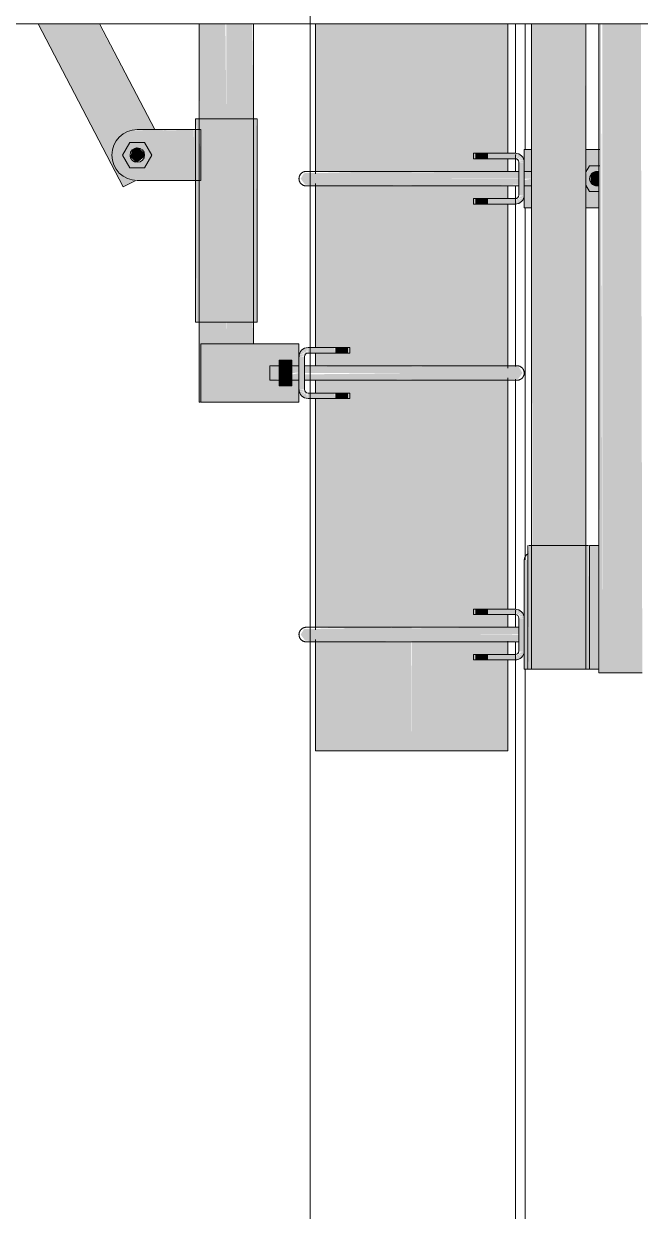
# Model space of a CAD drawing. Header units: inches. Extents: x 20426 to 81837, y -461 to 713.
# Drawn here: x 29789.45 to 29810.66, y 100.16 to 141.02 of the extents above; entities that cross this region are included whole.
import ezdxf

# ---------------------------------------------------------------- set-up
doc = ezdxf.new("R2010")
doc.units = ezdxf.units.IN
doc.header["$MEASUREMENT"] = 0
for name, color, linetype, lineweight in [('A-WALL-PATT', 111, 'Continuous', 13), ('Q-SPCQ', 91, 'Continuous', 9), ('S-BEAM', 12, 'Continuous', 9)]:
    doc.layers.add(name, color=color, linetype=linetype, lineweight=lineweight)

# ---------------------------------------------------------------- blocks, each defined once
blk = doc.blocks.new('Girt_Z - 8_D-616598-Elevation - East')
at = {"layer": 'S-BEAM'}
blk.add_line((-22335.553, 93.018), (-22110.053, 93.018), dxfattribs=at)
blk = doc.blocks.new('Basketball_Backstop-Performance_Sports_Systems-3103-Ceiling_Hung - 27_-0_ to 27_-11 7_8_-652462-Elevation - East')
at = {"layer": 'Q-SPCQ'}
h = blk.add_hatch(color=256, dxfattribs=at)
h.paths.add_polyline_path([(-22203.6, 135.402), (-22203.193, 135.635), (-22203.506, 135.723), (-22203.691, 135.849), (-22203.865, 136.051), (-22203.873, 136.062), (-22203.981, 136.427), (-22203.964, 136.698), (-22203.953, 136.744), (-22203.871, 136.94), (-22203.716, 137.133), (-22203.516, 137.273), (-22203.284, 137.353), (-22202.769, 137.375), (-22202.514, 137.375), (-22204.448, 141.018), (-22206.526, 141.018), (-22203.608, 135.416)], flags=0)
h.paths.add_polyline_path([(-22203.115, 136.25), (-22202.939, 136.323), (-22202.99, 136.346), (-22203.107, 136.256)], flags=0)
h.paths.add_polyline_path([(-22202.874, 136.565), (-22202.99, 136.717), (-22202.975, 136.666), (-22202.875, 136.566)], flags=0)
h.paths.add_polyline_path([(-22208.556, 146.982), (-22207.519, 146.982), (-22229.703, 189.5), (-22231.782, 189.5), (-22209.589, 146.982), (-22208.576, 146.982)], flags=0)
h = blk.add_hatch(color=256, dxfattribs=at)
h.paths.add_polyline_path([(-22200.958, 128), (-22200.928, 128), (-22200.928, 130), (-22200.053, 130), (-22200.06, 130.75), (-22200.99, 130.75), (-22200.973, 128)], flags=0)
h.paths.add_polyline_path([(-22200.077, 137.75), (-22200.053, 137.75), (-22200.085, 141.018), (-22200.99, 141.018), (-22200.958, 137.75), (-22200.295, 137.75)], flags=0)
h.paths.add_polyline_path([(-22200.053, 146.982), (-22200.053, 189.5), (-22200.99, 189.5), (-22200.958, 146.982), (-22200.1, 146.982)], flags=0)
h = blk.add_hatch(color=256, dxfattribs=at)
h.paths.add_polyline_path([(-22200.053, 130), (-22199.115, 130), (-22199.15, 130.75), (-22200.053, 130.75)], flags=0)
h.paths.add_polyline_path([(-22200.053, 137.75), (-22199.115, 137.75), (-22199.16, 141.018), (-22200.053, 141.018)], flags=0)
h.paths.add_polyline_path([(-22199.584, 146.982), (-22199.115, 146.982), (-22199.147, 189.5), (-22200.053, 189.5), (-22200.053, 146.982), (-22199.628, 146.982)], flags=0)
h = blk.add_hatch(color=256, dxfattribs=at)
h.paths.add_polyline_path([(-22196.877, 116), (-22193.678, 116), (-22193.697, 119.759), (-22196.99, 119.75), (-22196.99, 116)], flags=0)
h.paths.add_polyline_path([(-22195.766, 120.211), (-22194.168, 120.235), (-22193.678, 120.25), (-22193.678, 128.75), (-22196.99, 128.75), (-22196.99, 128.312), (-22195.87, 128.312), (-22195.87, 128.125), (-22196.99, 128.125), (-22196.99, 120.241), (-22195.921, 120.218)], flags=0)
h.paths.add_polyline_path([(-22195.334, 129.25), (-22193.678, 129.25), (-22193.678, 135.446), (-22196.99, 135.438), (-22196.99, 129.875), (-22195.87, 129.875), (-22195.87, 129.687), (-22196.99, 129.687), (-22196.99, 129.25), (-22195.389, 129.25)], flags=0)
h.paths.add_polyline_path([(-22195.766, 135.899), (-22194.168, 135.922), (-22193.678, 135.937), (-22193.678, 141.018), (-22196.99, 141.018), (-22196.99, 135.928), (-22195.921, 135.906)], flags=0)
h.paths.add_polyline_path([(-22196.547, 146.982), (-22193.678, 146.982), (-22193.678, 152.543), (-22194.463, 152.543), (-22194.756, 161.76), (-22196.548, 161.75), (-22196.99, 161.75), (-22196.99, 146.982), (-22196.609, 146.982)], flags=0)
h.paths.add_polyline_path([(-22195.766, 162.211), (-22194.741, 162.249), (-22195.519, 189.5), (-22196.99, 189.5), (-22196.99, 162.241), (-22195.921, 162.218)], flags=0)
h.paths.add_polyline_path([(-22193.678, 187.186), (-22193.678, 189.5), (-22193.744, 189.5), (-22193.727, 188.915)], flags=0)
h = blk.add_hatch(color=256, dxfattribs=at)
h.paths.add_polyline_path([(-22193.678, 116), (-22190.365, 116), (-22190.367, 119.125), (-22191.486, 119.125), (-22191.486, 119.312), (-22190.365, 119.312), (-22190.368, 119.75), (-22193.678, 119.75), (-22193.678, 118.593)], flags=0)
h.paths.add_polyline_path([(-22191.486, 120.25), (-22190.365, 120.25), (-22190.369, 120.687), (-22191.486, 120.687), (-22191.486, 120.875), (-22190.365, 120.875), (-22190.374, 128.759), (-22192.82, 128.768), (-22193.678, 128.75), (-22193.678, 120.25), (-22191.5, 120.25)], flags=0)
h.paths.add_polyline_path([(-22191.59, 129.211), (-22190.365, 129.25), (-22190.378, 134.812), (-22191.486, 134.812), (-22191.486, 135), (-22190.365, 135), (-22190.379, 135.437), (-22193.678, 135.437), (-22193.678, 129.241), (-22191.77, 129.22)], flags=0)
h.paths.add_polyline_path([(-22193.678, 135.937), (-22190.365, 135.937), (-22190.379, 136.375), (-22191.486, 136.375), (-22191.486, 136.562), (-22190.365, 136.562), (-22190.382, 141.018), (-22193.678, 141.018), (-22193.678, 137.345)], flags=0)
h.paths.add_polyline_path([(-22192.022, 146.982), (-22190.365, 146.982), (-22190.396, 161.125), (-22191.486, 161.125), (-22191.486, 161.312), (-22190.365, 161.312), (-22190.397, 161.75), (-22192.951, 161.75), (-22192.944, 160.786), (-22192.969, 152.543), (-22193.678, 152.543), (-22193.678, 146.982), (-22192.171, 146.982)], flags=0)
h.paths.add_polyline_path([(-22191.303, 162.25), (-22190.365, 162.25), (-22190.397, 162.687), (-22191.486, 162.687), (-22191.486, 162.875), (-22190.365, 162.875), (-22190.415, 189.5), (-22193.678, 189.5), (-22193.678, 187.186), (-22192.944, 162.25), (-22191.336, 162.25)], flags=0)
h = blk.add_hatch(color=256, dxfattribs=at)
h.paths.add_polyline_path([(-22189.147, 123.063), (-22188.615, 123.063), (-22188.615, 141.018), (-22189.553, 141.018), (-22189.521, 123.063), (-22189.278, 123.063)], flags=0)
h.paths.add_polyline_path([(-22188.766, 146.982), (-22188.615, 146.982), (-22188.615, 147.188), (-22189.553, 147.188), (-22189.521, 146.982), (-22188.858, 146.982)], flags=0)
h.paths.add_polyline_path([(-22189.521, 164.313), (-22189.553, 164.313), (-22189.549, 160.786)], flags=0)
h.paths.add_polyline_path([(-22189.261, 160.188), (-22188.615, 160.188), (-22188.615, 164.313), (-22189.521, 164.313), (-22189.512, 160.188), (-22189.278, 160.188)], flags=0)
h = blk.add_hatch(color=256, dxfattribs=at)
h.paths.add_polyline_path([(-22188.395, 123.063), (-22187.678, 123.063), (-22187.71, 141.018), (-22188.615, 141.018), (-22188.615, 123.063)], flags=0)
h.paths.add_polyline_path([(-22187.803, 146.982), (-22187.678, 146.982), (-22187.71, 147.188), (-22188.615, 147.188), (-22188.615, 146.982), (-22187.861, 146.982)], flags=0)
h.paths.add_polyline_path([(-22188.615, 160.188), (-22187.678, 160.188), (-22187.71, 164.313), (-22188.615, 164.313), (-22188.615, 160.786)], flags=0)
h = blk.add_hatch(color=256, dxfattribs=at)
h.paths.add_polyline_path([(-22187.115, 118.688), (-22187.164, 141.018), (-22187.24, 141.018), (-22187.204, 118.688), (-22187.148, 118.688)], flags=0)
h.paths.add_polyline_path([(-22187.115, 146.982), (-22187.148, 160.188), (-22187.24, 160.188), (-22187.195, 146.982), (-22187.137, 146.982)], flags=0)
h = blk.add_hatch(color=256, dxfattribs=at)
h.paths.add_polyline_path([(-22185.865, 118.688), (-22185.865, 141.018), (-22187.115, 141.018), (-22187.115, 118.688), (-22186.658, 118.688)], flags=0)
h.paths.add_polyline_path([(-22187.115, 146.982), (-22185.865, 146.982), (-22185.865, 154.313), (-22187.053, 154.313), (-22187.053, 154.563), (-22185.865, 154.563), (-22185.865, 160.188), (-22187.115, 160.188), (-22187.115, 149.066)], flags=0)
h = blk.add_hatch(color=256, dxfattribs=at)
h.paths.add_polyline_path([(-22185.833, 118.688), (-22185.74, 118.688), (-22185.791, 141.018), (-22185.865, 141.018), (-22185.865, 118.688)], flags=0)
h.paths.add_polyline_path([(-22185.855, 146.982), (-22185.74, 146.982), (-22185.777, 154.313), (-22185.865, 154.313), (-22185.865, 146.982)], flags=0)
h.paths.add_polyline_path([(-22185.861, 154.563), (-22185.74, 154.563), (-22185.777, 160.188), (-22185.865, 160.188), (-22185.865, 154.563)], flags=0)
for points in [[(-22200.053, 130.75), (-22200.053, 137.75), (-22201.115, 137.75), (-22201.073, 137.375), (-22200.943, 137.345), (-22200.973, 135.625), (-22201.115, 135.625), (-22201.079, 130.75), (-22200.328, 130.75)], [(-22199.778, 130.75), (-22198.99, 130.75), (-22199.027, 137.75), (-22200.053, 137.75), (-22200.053, 130.75)], [(-22202.179, 135.625), (-22202.116, 135.625), (-22202.116, 137.375), (-22202.244, 137.345), (-22202.244, 135.625)], [(-22201.175, 135.625), (-22201.183, 137.375), (-22202.116, 137.345), (-22202.116, 135.625), (-22201.183, 135.625)], [(-22201.175, 135.625), (-22200.943, 135.625), (-22200.972, 137.375), (-22201.175, 137.345)], [(-22203.115, 136.25), (-22202.874, 136.435), (-22202.874, 136.565), (-22203.051, 136.741), (-22203.18, 136.741), (-22203.292, 136.677), (-22203.357, 136.435), (-22203.18, 136.259)], [(-22191.303, 136.375), (-22191.053, 136.375), (-22191.053, 136.562), (-22191.486, 136.562), (-22191.486, 136.375), (-22191.406, 136.375)], [(-22187.24, 135.25), (-22187.24, 135.446), (-22187.428, 135.471), (-22187.544, 135.623), (-22187.519, 135.812), (-22187.368, 135.929), (-22187.24, 135.984), (-22187.24, 136.125), (-22187.555, 136.125), (-22187.678, 135.812), (-22187.669, 135.446), (-22187.555, 135.25)], [(-22196.251, 135.687), (-22193.678, 135.687), (-22193.678, 135.929), (-22197.379, 135.876), (-22197.494, 135.687), (-22196.341, 135.687)], [(-22196.548, 135.438), (-22193.678, 135.471), (-22193.678, 135.687), (-22197.494, 135.687), (-22197.344, 135.485), (-22197.042, 135.448)], [(-22187.24, 135.446), (-22187.24, 135.929), (-22187.368, 135.929), (-22187.519, 135.812), (-22187.519, 135.562), (-22187.368, 135.446)], [(-22191.406, 134.812), (-22191.053, 134.812), (-22191.053, 135), (-22191.486, 135), (-22191.486, 134.812)], [(-22198.553, 128), (-22197.553, 128), (-22197.553, 128.75), (-22197.803, 128.75), (-22197.803, 128.562), (-22198.24, 128.562), (-22198.24, 128.75), (-22198.553, 128.783), (-22198.553, 129.25), (-22198.24, 129.25), (-22198.24, 129.437), (-22197.803, 129.437), (-22197.803, 129.25), (-22197.553, 129.25), (-22197.553, 130), (-22200.928, 130), (-22200.928, 128), (-22198.762, 128)], [(-22195.949, 129.687), (-22195.87, 129.687), (-22195.87, 129.875), (-22196.303, 129.875), (-22196.303, 129.687), (-22196.053, 129.687)], [(-22197.803, 129), (-22197.803, 129.437), (-22198.24, 129.437), (-22198.24, 129)], [(-22191.105, 129), (-22189.862, 129), (-22189.993, 129.215), (-22190.191, 129.245), (-22192.05, 129.233), (-22192.945, 129.231), (-22193.678, 129.217), (-22193.678, 129), (-22191.187, 129)], [(-22197.803, 128.562), (-22197.803, 129), (-22198.24, 129), (-22198.24, 128.562)], [(-22190.807, 128.75), (-22190.012, 128.797), (-22189.862, 129), (-22193.678, 129), (-22193.678, 128.759), (-22191.5, 128.751)], [(-22195.949, 128.125), (-22195.87, 128.125), (-22195.87, 128.312), (-22196.303, 128.312), (-22196.303, 128.125), (-22196.053, 128.125)], [(-22189.147, 118.813), (-22188.615, 118.813), (-22188.615, 123.063), (-22189.642, 123.063), (-22189.678, 122.563), (-22189.642, 118.813), (-22189.367, 118.813)], [(-22188.615, 118.813), (-22187.553, 118.813), (-22187.589, 123.063), (-22188.615, 123.063), (-22188.615, 120.937)], [(-22187.24, 118.813), (-22187.24, 123.063), (-22187.553, 123.063), (-22187.553, 118.813)], [(-22189.803, 118.813), (-22189.678, 118.813), (-22189.678, 122.563), (-22189.803, 122.563), (-22189.803, 120.937)], [(-22191.406, 120.687), (-22191.053, 120.687), (-22191.053, 120.875), (-22191.486, 120.875), (-22191.486, 120.687)], [(-22193.678, 120), (-22193.678, 120.241), (-22197.379, 120.189), (-22197.494, 120), (-22194.168, 120)], [(-22191.5, 120), (-22189.99, 120.016), (-22189.99, 120.25), (-22193.678, 120.217), (-22193.678, 120)], [(-22196.548, 119.75), (-22193.678, 119.783), (-22193.678, 120), (-22197.494, 120), (-22197.344, 119.797), (-22197.042, 119.76)], [(-22190.29, 119.75), (-22189.99, 119.793), (-22189.99, 120), (-22193.678, 120), (-22193.678, 119.75), (-22191.5, 119.75)], [(-22191.406, 119.125), (-22191.053, 119.125), (-22191.053, 119.312), (-22191.486, 119.312), (-22191.486, 119.125)]]:
    blk.add_hatch(color=256, dxfattribs=at).paths.add_polyline_path(points, flags=0)
h = blk.add_hatch(color=256, dxfattribs=at)
h.paths.add_polyline_path([(-22202.244, 135.625), (-22202.244, 137.375), (-22203.342, 137.345), (-22203.62, 137.206), (-22203.734, 137.119), (-22203.873, 136.937), (-22203.97, 136.651), (-22203.99, 136.5), (-22203.96, 136.274), (-22203.873, 136.062), (-22203.62, 135.794), (-22203.412, 135.684), (-22203.18, 135.634), (-22202.736, 135.625), (-22202.61, 135.625)], flags=0)
h.paths.add_polyline_path([(-22202.939, 136.062), (-22203.368, 136.062), (-22203.593, 136.548), (-22203.313, 136.937), (-22202.863, 136.937), (-22202.61, 136.5), (-22202.899, 136.062)], flags=0)
h = blk.add_hatch(color=256, dxfattribs=at)
h.paths.add_polyline_path([(-22202.863, 136.062), (-22202.61, 136.5), (-22202.863, 136.937), (-22203.368, 136.937), (-22203.62, 136.5), (-22203.368, 136.062), (-22202.874, 136.062)], flags=0)
h.paths.add_polyline_path([(-22203.115, 136.25), (-22203.292, 136.323), (-22203.365, 136.5), (-22203.292, 136.677), (-22203.115, 136.75), (-22202.939, 136.677), (-22202.865, 136.5), (-22202.939, 136.323), (-22203.051, 136.259)], flags=0)
h = blk.add_hatch(color=256, dxfattribs=at)
h.paths.add_polyline_path([(-22190.115, 134.812), (-22190.034, 134.823), (-22190.083, 135.004)], flags=0)
h.paths.add_polyline_path([(-22190.115, 134.812), (-22190.115, 135), (-22191.053, 135), (-22191.053, 134.812)], flags=0)
h.paths.add_polyline_path([(-22189.813, 135.044), (-22189.803, 135.125), (-22189.995, 135.093)], flags=0)
h.paths.add_polyline_path([(-22189.845, 134.969), (-22189.813, 135.044), (-22190.007, 135.062)], flags=0)
h.paths.add_polyline_path([(-22189.894, 134.904), (-22189.845, 134.969), (-22190.027, 135.037)], flags=0)
h.paths.add_polyline_path([(-22190.034, 134.823), (-22189.894, 134.904), (-22190.053, 135.017)], flags=0)
h.paths.add_polyline_path([(-22189.803, 136.25), (-22189.813, 136.331), (-22189.995, 136.282)], flags=0)
h.paths.add_polyline_path([(-22189.99, 135.125), (-22189.803, 135.125), (-22189.803, 136.25), (-22189.99, 136.25)], flags=0)
h.paths.add_polyline_path([(-22190.007, 136.312), (-22189.813, 136.331), (-22189.845, 136.406)], flags=0)
h.paths.add_polyline_path([(-22190.027, 136.338), (-22189.845, 136.406), (-22189.894, 136.471)], flags=0)
h.paths.add_polyline_path([(-22190.034, 136.552), (-22190.115, 136.562), (-22190.083, 136.371)], flags=0)
h.paths.add_polyline_path([(-22190.053, 136.358), (-22189.894, 136.471), (-22190.034, 136.552)], flags=0)
h.paths.add_polyline_path([(-22190.115, 136.375), (-22190.115, 136.562), (-22191.053, 136.562), (-22191.053, 136.375)], flags=0)
h = blk.add_hatch(color=256, dxfattribs=at)
h.paths.add_polyline_path([(-22189.553, 134.687), (-22189.553, 135.437), (-22189.803, 135.437), (-22189.803, 134.687)], flags=0)
h.paths.add_polyline_path([(-22187.678, 134.687), (-22187.24, 134.687), (-22187.24, 135.25), (-22187.555, 135.25), (-22187.678, 135.437), (-22187.678, 135.001)], flags=0)
h.paths.add_polyline_path([(-22187.678, 135.913), (-22187.519, 136.125), (-22187.24, 136.125), (-22187.24, 136.687), (-22187.678, 136.687), (-22187.678, 135.937)], flags=0)
h.paths.add_polyline_path([(-22189.803, 135.937), (-22189.553, 135.937), (-22189.553, 136.687), (-22189.803, 136.687), (-22189.803, 136.125)], flags=0)
h = blk.add_hatch(color=256, dxfattribs=at)
h.paths.add_polyline_path([(-22193.678, 135.687), (-22189.99, 135.703), (-22189.99, 135.937), (-22193.678, 135.904), (-22193.678, 135.752)], flags=0)
h.paths.add_polyline_path([(-22189.553, 135.687), (-22189.553, 135.937), (-22189.803, 135.904), (-22189.803, 135.687)], flags=0)
h = blk.add_hatch(color=256, dxfattribs=at)
h.paths.add_polyline_path([(-22191.5, 135.437), (-22189.99, 135.481), (-22189.99, 135.687), (-22193.678, 135.687), (-22193.678, 135.437)], flags=0)
h.paths.add_polyline_path([(-22189.553, 135.437), (-22189.553, 135.687), (-22189.803, 135.636), (-22189.803, 135.437)], flags=0)
h = blk.add_hatch(color=256, dxfattribs=at)
h.paths.add_polyline_path([(-22197.24, 128.125), (-22197.273, 128.317), (-22197.321, 128.136)], flags=0)
h.paths.add_polyline_path([(-22196.341, 128.125), (-22196.303, 128.125), (-22196.341, 128.312), (-22197.24, 128.312), (-22197.24, 128.125)], flags=0)
h.paths.add_polyline_path([(-22197.542, 128.357), (-22197.361, 128.405), (-22197.553, 128.437)], flags=0)
h.paths.add_polyline_path([(-22197.511, 128.281), (-22197.349, 128.375), (-22197.542, 128.357)], flags=0)
h.paths.add_polyline_path([(-22197.461, 128.217), (-22197.329, 128.349), (-22197.511, 128.281)], flags=0)
h.paths.add_polyline_path([(-22197.321, 128.136), (-22197.303, 128.329), (-22197.461, 128.217), (-22197.397, 128.167)], flags=0)
h.paths.add_polyline_path([(-22197.553, 129.562), (-22197.361, 129.595), (-22197.542, 129.643)], flags=0)
h.paths.add_polyline_path([(-22197.553, 128.437), (-22197.365, 128.437), (-22197.365, 129.562), (-22197.553, 129.562)], flags=0)
h.paths.add_polyline_path([(-22197.349, 129.625), (-22197.511, 129.719), (-22197.542, 129.643)], flags=0)
h.paths.add_polyline_path([(-22197.329, 129.651), (-22197.461, 129.783), (-22197.511, 129.719)], flags=0)
h.paths.add_polyline_path([(-22197.321, 129.864), (-22197.273, 129.683), (-22197.24, 129.875)], flags=0)
h.paths.add_polyline_path([(-22197.303, 129.671), (-22197.321, 129.864), (-22197.461, 129.783)], flags=0)
h.paths.add_polyline_path([(-22196.303, 129.687), (-22196.341, 129.875), (-22197.24, 129.875), (-22197.24, 129.687), (-22196.341, 129.687)], flags=0)
h = blk.add_hatch(color=256, dxfattribs=at)
h.paths.add_polyline_path([(-22198.24, 129), (-22198.24, 129.25), (-22198.553, 129.217), (-22198.553, 129)], flags=0)
h.paths.add_polyline_path([(-22197.803, 129), (-22197.553, 129.013), (-22197.553, 129.25), (-22197.803, 129.217), (-22197.803, 129.01)], flags=0)
h.paths.add_polyline_path([(-22197.365, 129), (-22193.678, 129), (-22193.678, 129.25), (-22197.365, 129.217), (-22197.365, 129.016)], flags=0)
h = blk.add_hatch(color=256, dxfattribs=at)
h.paths.add_polyline_path([(-22196.341, 128.75), (-22193.678, 128.783), (-22193.678, 129), (-22197.365, 128.951), (-22197.365, 128.75)], flags=0)
h.paths.add_polyline_path([(-22198.553, 128.75), (-22198.24, 128.786), (-22198.24, 129), (-22198.553, 129), (-22198.553, 128.759)], flags=0)
h.paths.add_polyline_path([(-22197.553, 128.75), (-22197.553, 129), (-22197.803, 128.945), (-22197.803, 128.75)], flags=0)
h = blk.add_hatch(color=256, dxfattribs=at)
h.paths.add_polyline_path([(-22190.115, 119.125), (-22190.034, 119.136), (-22190.083, 119.317)], flags=0)
h.paths.add_polyline_path([(-22190.115, 119.125), (-22190.115, 119.312), (-22191.053, 119.312), (-22191.053, 119.125), (-22190.29, 119.125)], flags=0)
h.paths.add_polyline_path([(-22189.813, 119.357), (-22189.803, 119.437), (-22189.995, 119.405)], flags=0)
h.paths.add_polyline_path([(-22189.845, 119.281), (-22189.813, 119.357), (-22190.007, 119.375)], flags=0)
h.paths.add_polyline_path([(-22189.894, 119.217), (-22189.845, 119.281), (-22190.027, 119.349)], flags=0)
h.paths.add_polyline_path([(-22190.034, 119.136), (-22189.894, 119.217), (-22190.053, 119.329)], flags=0)
h.paths.add_polyline_path([(-22189.803, 120.562), (-22189.813, 120.643), (-22189.995, 120.595)], flags=0)
h.paths.add_polyline_path([(-22189.99, 119.437), (-22189.803, 119.437), (-22189.803, 120.562), (-22189.99, 120.562)], flags=0)
h.paths.add_polyline_path([(-22190.007, 120.625), (-22189.813, 120.643), (-22189.845, 120.719)], flags=0)
h.paths.add_polyline_path([(-22190.027, 120.651), (-22189.845, 120.719), (-22189.894, 120.783)], flags=0)
h.paths.add_polyline_path([(-22190.034, 120.864), (-22190.115, 120.875), (-22190.083, 120.683)], flags=0)
h.paths.add_polyline_path([(-22190.053, 120.671), (-22189.894, 120.783), (-22190.034, 120.864)], flags=0)
h.paths.add_polyline_path([(-22190.115, 120.687), (-22190.115, 120.875), (-22191.053, 120.875), (-22191.053, 120.687), (-22190.29, 120.687)], flags=0)
for p, q in [((-22206.526, 141.018), (-22203.6, 135.402)), ((-22202.514, 137.375), (-22204.412, 141.018)), ((-22200.99, 141.018), (-22200.99, 128)), ((-22199.115, 130), (-22199.115, 141.018)), ((-22196.99, 141.018), (-22196.99, 135.856)), ((-22190.365, 136.562), (-22190.365, 141.018)), ((-22189.553, 141.018), (-22189.553, 118.813)), ((-22187.678, 118.813), (-22187.678, 141.018)), ((-22187.24, 141.018), (-22187.24, 123.063)), ((-22201.115, 137.75), (-22201.115, 130.75)), ((-22201.115, 137.75), (-22200.973, 137.75)), ((-22200.973, 137.75), (-22200.804, 137.75)), ((-22200.804, 137.75), (-22200.584, 137.75)), ((-22200.584, 137.75), (-22200.053, 137.75)), ((-22200.053, 137.75), (-22198.99, 137.75)), ((-22198.99, 130.75), (-22198.99, 137.75)), ((-22203.115, 137.375), (-22202.244, 137.375)), ((-22202.244, 137.375), (-22202.116, 137.375)), ((-22202.116, 137.375), (-22201.175, 137.375)), ((-22201.175, 137.375), (-22200.939, 137.375)), ((-22200.928, 135.625), (-22200.928, 137.375)), ((-22203.368, 136.937), (-22203.62, 136.5)), ((-22202.863, 136.937), (-22203.368, 136.937)), ((-22202.61, 136.5), (-22202.863, 136.937)), ((-22203.62, 136.5), (-22203.368, 136.062)), ((-22202.863, 136.062), (-22202.61, 136.5)), ((-22191.553, 136.562), (-22191.553, 136.375)), ((-22191.494, 136.562), (-22191.553, 136.562)), ((-22191.553, 136.562), (-22191.053, 136.562)), ((-22191.553, 136.562), (-22191.553, 136.375)), ((-22190.115, 136.562), (-22191.053, 136.562)), ((-22189.803, 136.25), (-22189.803, 136.687)), ((-22189.553, 136.687), (-22189.803, 136.687)), ((-22187.204, 136.687), (-22187.678, 136.687)), ((-22191.053, 136.375), (-22191.553, 136.375)), ((-22191.553, 136.375), (-22191.494, 136.375)), ((-22191.053, 136.375), (-22190.115, 136.375)), ((-22190.365, 135.929), (-22190.365, 136.375)), ((-22189.99, 136.25), (-22189.99, 135.125)), ((-22189.803, 135.125), (-22189.803, 136.25)), ((-22187.555, 136.125), (-22187.678, 135.913)), ((-22187.204, 136.125), (-22187.555, 136.125)), ((-22203.368, 136.062), (-22202.863, 136.062)), ((-22189.99, 135.937), (-22193.678, 135.937)), ((-22189.553, 135.937), (-22189.803, 135.937)), ((-22203.185, 135.618), (-22203.6, 135.402)), ((-22202.244, 135.625), (-22203.115, 135.625)), ((-22202.116, 135.625), (-22202.244, 135.625)), ((-22201.175, 135.625), (-22202.116, 135.625)), ((-22200.939, 135.625), (-22201.175, 135.625)), ((-22196.99, 135.517), (-22196.99, 129.875)), ((-22193.678, 135.437), (-22189.99, 135.437)), ((-22190.365, 135), (-22190.365, 135.454)), ((-22189.803, 135.437), (-22189.553, 135.437)), ((-22187.678, 135.462), (-22187.555, 135.25)), ((-22191.553, 135), (-22191.553, 134.812)), ((-22191.494, 135), (-22191.553, 135)), ((-22191.553, 135), (-22191.053, 135)), ((-22191.553, 135), (-22191.553, 134.812)), ((-22191.053, 135), (-22190.115, 135)), ((-22189.803, 134.687), (-22189.803, 135.125)), ((-22187.555, 135.25), (-22187.224, 135.25)), ((-22191.053, 134.812), (-22191.553, 134.812)), ((-22191.553, 134.812), (-22191.494, 134.812)), ((-22190.115, 134.812), (-22191.053, 134.812)), ((-22190.365, 129.168), (-22190.365, 134.812)), ((-22189.803, 134.687), (-22189.553, 134.687)), ((-22187.678, 134.687), (-22187.224, 134.687)), ((-22200.053, 130.75), (-22201.115, 130.75)), ((-22199.778, 130.75), (-22200.053, 130.75)), ((-22199.027, 130.75), (-22199.778, 130.75)), ((-22198.99, 130.75), (-22199.027, 130.75)), ((-22200.928, 128), (-22200.928, 130)), ((-22197.553, 130), (-22200.928, 130)), ((-22197.553, 130), (-22197.553, 129.562)), ((-22197.553, 129.562), (-22197.553, 128.437)), ((-22197.365, 128.437), (-22197.365, 129.562)), ((-22196.303, 129.875), (-22197.24, 129.875)), ((-22197.24, 129.687), (-22196.303, 129.687)), ((-22196.99, 129.687), (-22196.99, 129.241)), ((-22196.303, 129.875), (-22195.803, 129.875)), ((-22195.803, 129.687), (-22196.303, 129.687)), ((-22195.803, 129.875), (-22195.877, 129.875)), ((-22195.877, 129.687), (-22195.803, 129.687)), ((-22195.803, 129.687), (-22195.803, 129.875)), ((-22195.803, 129.687), (-22195.803, 129.875)), ((-22197.553, 129.25), (-22198.553, 129.25)), ((-22198.553, 129), (-22198.553, 129.25)), ((-22198.24, 129), (-22198.24, 129.437)), ((-22197.803, 129.437), (-22198.24, 129.437)), ((-22197.803, 129.437), (-22197.803, 129)), ((-22193.678, 129.25), (-22197.365, 129.25)), ((-22198.553, 128.75), (-22198.553, 129)), ((-22198.553, 128.75), (-22197.553, 128.75)), ((-22198.24, 128.562), (-22198.24, 129)), ((-22198.24, 129), (-22197.803, 129)), ((-22197.803, 129), (-22197.803, 128.562)), ((-22197.365, 128.75), (-22193.678, 128.75)), ((-22196.99, 128.767), (-22196.99, 128.312)), ((-22190.365, 120.875), (-22190.365, 128.83)), ((-22197.803, 128.562), (-22198.24, 128.562)), ((-22197.553, 128.437), (-22197.553, 128)), ((-22197.24, 128.312), (-22196.303, 128.312)), ((-22196.303, 128.312), (-22195.803, 128.312)), ((-22195.803, 128.312), (-22195.877, 128.312)), ((-22195.803, 128.125), (-22195.803, 128.312)), ((-22195.803, 128.125), (-22195.803, 128.312)), ((-22200.958, 128), (-22200.99, 128)), ((-22200.928, 128), (-22197.553, 128)), ((-22196.303, 128.125), (-22197.24, 128.125)), ((-22196.99, 128.125), (-22196.99, 120.168)), ((-22195.803, 128.125), (-22196.303, 128.125)), ((-22195.877, 128.125), (-22195.803, 128.125)), ((-22189.678, 123.063), (-22189.678, 122.779)), ((-22189.678, 123.063), (-22189.678, 118.813)), ((-22189.642, 123.063), (-22189.642, 123.063)), ((-22189.642, 123.063), (-22188.615, 123.063)), ((-22188.615, 123.063), (-22187.589, 123.063)), ((-22187.589, 123.063), (-22187.589, 123.063)), ((-22187.553, 123.063), (-22187.24, 123.063)), ((-22187.553, 118.813), (-22187.553, 123.063)), ((-22187.24, 123.063), (-22187.24, 118.813)), ((-22189.678, 122.779), (-22189.678, 122.563)), ((-22189.678, 122.563), (-22189.678, 122.779)), ((-22189.803, 122.563), (-22189.803, 118.813)), ((-22189.678, 118.813), (-22189.678, 122.563)), ((-22191.553, 120.875), (-22191.553, 120.687)), ((-22191.494, 120.875), (-22191.553, 120.875)), ((-22191.553, 120.875), (-22191.053, 120.875)), ((-22191.553, 120.875), (-22191.553, 120.687)), ((-22191.053, 120.687), (-22191.553, 120.687)), ((-22191.553, 120.687), (-22191.494, 120.687)), ((-22190.115, 120.875), (-22191.053, 120.875)), ((-22191.053, 120.687), (-22190.115, 120.687)), ((-22190.365, 120.241), (-22190.365, 120.687)), ((-22189.99, 120.562), (-22189.99, 119.437)), ((-22189.99, 120.25), (-22193.678, 120.25)), ((-22196.99, 119.83), (-22196.99, 116)), ((-22193.678, 119.75), (-22189.99, 119.75)), ((-22190.365, 119.312), (-22190.365, 119.767)), ((-22191.553, 119.312), (-22191.553, 119.125)), ((-22191.494, 119.312), (-22191.553, 119.312)), ((-22191.553, 119.312), (-22191.053, 119.312)), ((-22191.553, 119.312), (-22191.553, 119.125)), ((-22191.053, 119.125), (-22191.553, 119.125)), ((-22191.553, 119.125), (-22191.494, 119.125)), ((-22191.053, 119.312), (-22190.115, 119.312)), ((-22190.115, 119.125), (-22191.053, 119.125)), ((-22190.365, 116), (-22190.365, 119.125)), ((-22189.803, 118.813), (-22189.678, 118.813)), ((-22188.615, 118.813), (-22189.678, 118.813)), ((-22187.553, 118.813), (-22188.615, 118.813)), ((-22187.24, 118.813), (-22187.553, 118.813)), ((-22187.24, 118.813), (-22187.24, 118.688)), ((-22187.115, 118.688), (-22187.24, 118.688)), ((-22185.865, 118.688), (-22187.115, 118.688)), ((-22185.74, 118.688), (-22185.865, 118.688)), ((-22193.678, 116), (-22196.99, 116)), ((-22190.365, 116), (-22193.678, 116))]:
    blk.add_line(p, q, dxfattribs=at)
at = {"layer": 'Q-SPCQ', "flags": 128}
for points in [[(-22197.553, 135.687), (-22197.553, 135.697), (-22197.552, 135.707), (-22197.551, 135.717), (-22197.55, 135.727), (-22197.548, 135.737), (-22197.546, 135.747), (-22197.543, 135.757), (-22197.54, 135.766), (-22197.537, 135.776), (-22197.533, 135.785), (-22197.529, 135.794), (-22197.525, 135.803), (-22197.52, 135.812), (-22197.515, 135.82), (-22197.509, 135.829), (-22197.503, 135.837), (-22197.497, 135.845), (-22197.491, 135.852), (-22197.484, 135.86), (-22197.477, 135.867), (-22197.47, 135.874), (-22197.462, 135.88), (-22197.454, 135.886), (-22197.446, 135.892), (-22197.438, 135.898), (-22197.429, 135.903), (-22197.421, 135.908), (-22197.412, 135.913), (-22197.403, 135.917), (-22197.393, 135.921), (-22197.384, 135.924), (-22197.374, 135.927), (-22197.365, 135.93), (-22197.355, 135.932), (-22197.345, 135.934), (-22197.335, 135.935), (-22197.325, 135.936), (-22197.316, 135.937), (-22197.306, 135.937), (-22197.303, 135.937)], [(-22197.303, 135.437), (-22197.313, 135.438), (-22197.323, 135.438), (-22197.333, 135.439), (-22197.343, 135.441), (-22197.352, 135.442), (-22197.362, 135.445), (-22197.372, 135.447), (-22197.381, 135.45), (-22197.391, 135.454), (-22197.4, 135.457), (-22197.409, 135.461), (-22197.418, 135.466), (-22197.427, 135.471), (-22197.436, 135.476), (-22197.444, 135.481), (-22197.452, 135.487), (-22197.46, 135.493), (-22197.468, 135.5), (-22197.475, 135.506), (-22197.482, 135.513), (-22197.489, 135.521), (-22197.495, 135.528), (-22197.502, 135.536), (-22197.508, 135.544), (-22197.513, 135.552), (-22197.518, 135.561), (-22197.523, 135.57), (-22197.528, 135.579), (-22197.532, 135.588), (-22197.536, 135.597), (-22197.539, 135.606), (-22197.542, 135.616), (-22197.545, 135.625), (-22197.547, 135.635), (-22197.549, 135.645), (-22197.551, 135.655), (-22197.552, 135.665), (-22197.552, 135.675), (-22197.553, 135.685), (-22197.553, 135.687)], [(-22193.678, 135.937), (-22193.823, 135.937), (-22193.968, 135.937), (-22194.112, 135.937), (-22194.255, 135.937), (-22194.398, 135.937), (-22194.539, 135.937), (-22194.68, 135.937), (-22194.818, 135.937), (-22194.955, 135.937), (-22195.089, 135.937), (-22195.222, 135.937), (-22195.352, 135.937), (-22195.479, 135.937), (-22195.603, 135.937), (-22195.725, 135.937), (-22195.843, 135.937), (-22195.957, 135.937), (-22196.068, 135.937), (-22196.175, 135.937), (-22196.278, 135.937), (-22196.377, 135.937), (-22196.472, 135.937), (-22196.562, 135.937), (-22196.647, 135.937), (-22196.728, 135.937), (-22196.804, 135.937), (-22196.875, 135.937), (-22196.941, 135.937), (-22197.001, 135.937), (-22197.056, 135.937), (-22197.106, 135.937), (-22197.151, 135.937), (-22197.189, 135.937), (-22197.223, 135.937), (-22197.25, 135.937), (-22197.272, 135.937), (-22197.288, 135.937), (-22197.298, 135.937), (-22197.303, 135.937), (-22197.303, 135.937)], [(-22197.303, 135.937), (-22197.3, 135.937), (-22197.291, 135.937), (-22197.277, 135.937), (-22197.257, 135.937), (-22197.231, 135.937), (-22197.199, 135.937), (-22197.162, 135.937), (-22197.119, 135.937), (-22197.07, 135.937), (-22197.017, 135.937)], [(-22197.001, 135.437), (-22197.056, 135.437), (-22197.106, 135.437), (-22197.151, 135.437), (-22197.189, 135.437), (-22197.223, 135.437), (-22197.25, 135.437), (-22197.272, 135.437), (-22197.288, 135.437), (-22197.298, 135.437), (-22197.303, 135.437), (-22197.303, 135.437)], [(-22197.303, 135.437), (-22197.3, 135.437), (-22197.291, 135.437), (-22197.277, 135.437), (-22197.257, 135.437), (-22197.231, 135.437), (-22197.199, 135.437), (-22197.162, 135.437), (-22197.119, 135.437), (-22197.07, 135.437), (-22197.017, 135.437), (-22196.958, 135.437), (-22196.893, 135.437), (-22196.824, 135.437), (-22196.749, 135.437), (-22196.67, 135.437), (-22196.585, 135.437), (-22196.497, 135.437), (-22196.403, 135.437), (-22196.305, 135.437), (-22196.203, 135.437), (-22196.097, 135.437), (-22195.987, 135.437), (-22195.874, 135.437), (-22195.757, 135.437), (-22195.636, 135.437), (-22195.513, 135.437), (-22195.386, 135.437), (-22195.257, 135.437), (-22195.125, 135.437), (-22194.991, 135.437), (-22194.855, 135.437), (-22194.717, 135.437), (-22194.577, 135.437), (-22194.436, 135.437), (-22194.294, 135.437), (-22194.151, 135.437), (-22194.006, 135.437), (-22193.862, 135.437), (-22193.717, 135.437), (-22193.678, 135.437)], [(-22190.053, 129.25), (-22190.056, 129.25), (-22190.064, 129.25), (-22190.079, 129.25), (-22190.099, 129.25), (-22190.125, 129.25), (-22190.157, 129.25), (-22190.194, 129.25), (-22190.237, 129.25), (-22190.285, 129.25), (-22190.339, 129.25), (-22190.398, 129.25), (-22190.462, 129.25), (-22190.532, 129.25), (-22190.607, 129.25), (-22190.686, 129.25), (-22190.77, 129.25), (-22190.859, 129.25), (-22190.953, 129.25), (-22191.05, 129.25), (-22191.152, 129.25), (-22191.258, 129.25), (-22191.368, 129.25), (-22191.482, 129.25), (-22191.599, 129.25), (-22191.719, 129.25), (-22191.843, 129.25), (-22191.969, 129.25), (-22192.098, 129.25), (-22192.23, 129.25), (-22192.364, 129.25), (-22192.5, 129.25), (-22192.638, 129.25), (-22192.778, 129.25), (-22192.919, 129.25), (-22193.062, 129.25), (-22193.205, 129.25), (-22193.349, 129.25), (-22193.494, 129.25), (-22193.639, 129.25), (-22193.678, 129.25)], [(-22190.354, 129.25), (-22190.299, 129.25), (-22190.249, 129.25), (-22190.205, 129.25), (-22190.166, 129.25), (-22190.133, 129.25), (-22190.106, 129.25), (-22190.084, 129.25), (-22190.068, 129.25), (-22190.057, 129.25), (-22190.053, 129.25), (-22190.053, 129.25)], [(-22190.053, 129.25), (-22190.043, 129.25), (-22190.033, 129.249), (-22190.023, 129.248), (-22190.013, 129.247), (-22190.003, 129.245), (-22189.993, 129.243), (-22189.984, 129.24), (-22189.974, 129.237), (-22189.965, 129.234), (-22189.955, 129.23), (-22189.946, 129.226), (-22189.937, 129.222), (-22189.929, 129.217), (-22189.92, 129.212), (-22189.912, 129.206), (-22189.904, 129.201), (-22189.896, 129.194), (-22189.888, 129.188), (-22189.881, 129.181), (-22189.873, 129.174), (-22189.867, 129.167), (-22189.86, 129.159), (-22189.854, 129.151), (-22189.848, 129.143), (-22189.842, 129.135), (-22189.837, 129.127), (-22189.832, 129.118), (-22189.828, 129.109), (-22189.824, 129.1), (-22189.82, 129.091), (-22189.816, 129.081), (-22189.813, 129.072), (-22189.811, 129.062), (-22189.808, 129.052), (-22189.806, 129.042), (-22189.805, 129.033), (-22189.804, 129.023), (-22189.803, 129.013), (-22189.803, 129.003), (-22189.803, 129)], [(-22193.678, 128.75), (-22193.533, 128.75), (-22193.388, 128.75), (-22193.244, 128.75), (-22193.1, 128.75), (-22192.958, 128.75), (-22192.816, 128.75), (-22192.676, 128.75), (-22192.538, 128.75), (-22192.401, 128.75), (-22192.266, 128.75), (-22192.134, 128.75), (-22192.004, 128.75), (-22191.877, 128.75), (-22191.752, 128.75), (-22191.631, 128.75), (-22191.513, 128.75), (-22191.398, 128.75), (-22191.288, 128.75), (-22191.18, 128.75), (-22191.077, 128.75), (-22190.978, 128.75), (-22190.884, 128.75), (-22190.794, 128.75), (-22190.708, 128.75), (-22190.627, 128.75), (-22190.552, 128.75), (-22190.481, 128.75), (-22190.415, 128.75), (-22190.354, 128.75), (-22190.299, 128.75), (-22190.249, 128.75), (-22190.205, 128.75), (-22190.166, 128.75), (-22190.133, 128.75), (-22190.106, 128.75), (-22190.084, 128.75), (-22190.068, 128.75), (-22190.057, 128.75), (-22190.053, 128.75), (-22190.053, 128.75)], [(-22190.053, 128.75), (-22190.056, 128.75), (-22190.064, 128.75), (-22190.079, 128.75), (-22190.099, 128.75), (-22190.125, 128.75), (-22190.157, 128.75), (-22190.194, 128.75), (-22190.237, 128.75), (-22190.285, 128.75), (-22190.339, 128.75)], [(-22189.803, 129), (-22189.803, 128.99), (-22189.804, 128.98), (-22189.805, 128.97), (-22189.806, 128.96), (-22189.808, 128.95), (-22189.81, 128.941), (-22189.813, 128.931), (-22189.816, 128.921), (-22189.819, 128.912), (-22189.823, 128.903), (-22189.827, 128.894), (-22189.831, 128.885), (-22189.836, 128.876), (-22189.841, 128.867), (-22189.846, 128.859), (-22189.852, 128.851), (-22189.858, 128.843), (-22189.865, 128.835), (-22189.872, 128.828), (-22189.879, 128.821), (-22189.886, 128.814), (-22189.894, 128.807), (-22189.901, 128.801), (-22189.909, 128.795), (-22189.918, 128.79), (-22189.926, 128.784), (-22189.935, 128.78), (-22189.944, 128.775), (-22189.953, 128.771), (-22189.962, 128.767), (-22189.972, 128.764), (-22189.981, 128.76), (-22189.991, 128.758), (-22190.001, 128.756), (-22190.01, 128.754), (-22190.02, 128.752), (-22190.03, 128.751), (-22190.04, 128.75), (-22190.05, 128.75), (-22190.053, 128.75)], [(-22197.553, 120), (-22197.553, 120.01), (-22197.552, 120.02), (-22197.551, 120.03), (-22197.55, 120.04), (-22197.548, 120.05), (-22197.546, 120.059), (-22197.543, 120.069), (-22197.54, 120.079), (-22197.537, 120.088), (-22197.533, 120.097), (-22197.529, 120.106), (-22197.525, 120.115), (-22197.52, 120.124), (-22197.515, 120.133), (-22197.509, 120.141), (-22197.503, 120.149), (-22197.497, 120.157), (-22197.491, 120.165), (-22197.484, 120.172), (-22197.477, 120.179), (-22197.47, 120.186), (-22197.462, 120.193), (-22197.454, 120.199), (-22197.446, 120.205), (-22197.438, 120.21), (-22197.429, 120.216), (-22197.421, 120.22), (-22197.412, 120.225), (-22197.403, 120.229), (-22197.393, 120.233), (-22197.384, 120.236), (-22197.374, 120.24), (-22197.365, 120.242), (-22197.355, 120.244), (-22197.345, 120.246), (-22197.335, 120.248), (-22197.325, 120.249), (-22197.316, 120.25), (-22197.306, 120.25), (-22197.303, 120.25)], [(-22193.678, 120.25), (-22193.823, 120.25), (-22193.968, 120.25), (-22194.112, 120.25), (-22194.255, 120.25), (-22194.398, 120.25), (-22194.539, 120.25), (-22194.68, 120.25), (-22194.818, 120.25), (-22194.955, 120.25), (-22195.089, 120.25), (-22195.222, 120.25), (-22195.352, 120.25), (-22195.479, 120.25), (-22195.603, 120.25), (-22195.725, 120.25), (-22195.843, 120.25), (-22195.957, 120.25), (-22196.068, 120.25), (-22196.175, 120.25), (-22196.278, 120.25), (-22196.377, 120.25), (-22196.472, 120.25), (-22196.562, 120.25), (-22196.647, 120.25), (-22196.728, 120.25), (-22196.804, 120.25), (-22196.875, 120.25), (-22196.941, 120.25), (-22197.001, 120.25), (-22197.056, 120.25), (-22197.106, 120.25), (-22197.151, 120.25), (-22197.189, 120.25), (-22197.223, 120.25), (-22197.25, 120.25), (-22197.272, 120.25), (-22197.288, 120.25), (-22197.298, 120.25), (-22197.303, 120.25), (-22197.303, 120.25)], [(-22197.303, 120.25), (-22197.3, 120.25), (-22197.291, 120.25), (-22197.277, 120.25), (-22197.257, 120.25), (-22197.231, 120.25), (-22197.199, 120.25), (-22197.162, 120.25), (-22197.119, 120.25), (-22197.07, 120.25), (-22197.017, 120.25)], [(-22197.303, 119.75), (-22197.313, 119.75), (-22197.323, 119.751), (-22197.333, 119.752), (-22197.343, 119.753), (-22197.352, 119.755), (-22197.362, 119.757), (-22197.372, 119.76), (-22197.381, 119.763), (-22197.391, 119.766), (-22197.4, 119.77), (-22197.409, 119.774), (-22197.418, 119.778), (-22197.427, 119.783), (-22197.436, 119.788), (-22197.444, 119.794), (-22197.452, 119.799), (-22197.46, 119.806), (-22197.468, 119.812), (-22197.475, 119.819), (-22197.482, 119.826), (-22197.489, 119.833), (-22197.495, 119.841), (-22197.502, 119.849), (-22197.508, 119.857), (-22197.513, 119.865), (-22197.518, 119.873), (-22197.523, 119.882), (-22197.528, 119.891), (-22197.532, 119.9), (-22197.536, 119.909), (-22197.539, 119.919), (-22197.542, 119.928), (-22197.545, 119.938), (-22197.547, 119.948), (-22197.549, 119.958), (-22197.551, 119.967), (-22197.552, 119.977), (-22197.552, 119.987), (-22197.553, 119.997), (-22197.553, 120)], [(-22197.001, 119.75), (-22197.056, 119.75), (-22197.106, 119.75), (-22197.151, 119.75), (-22197.189, 119.75), (-22197.223, 119.75), (-22197.25, 119.75), (-22197.272, 119.75), (-22197.288, 119.75), (-22197.298, 119.75), (-22197.303, 119.75), (-22197.303, 119.75)], [(-22197.303, 119.75), (-22197.3, 119.75), (-22197.291, 119.75), (-22197.277, 119.75), (-22197.257, 119.75), (-22197.231, 119.75), (-22197.199, 119.75), (-22197.162, 119.75), (-22197.119, 119.75), (-22197.07, 119.75), (-22197.017, 119.75), (-22196.958, 119.75), (-22196.893, 119.75), (-22196.824, 119.75), (-22196.749, 119.75), (-22196.67, 119.75), (-22196.585, 119.75), (-22196.497, 119.75), (-22196.403, 119.75), (-22196.305, 119.75), (-22196.203, 119.75), (-22196.097, 119.75), (-22195.987, 119.75), (-22195.874, 119.75), (-22195.757, 119.75), (-22195.636, 119.75), (-22195.513, 119.75), (-22195.386, 119.75), (-22195.257, 119.75), (-22195.125, 119.75), (-22194.991, 119.75), (-22194.855, 119.75), (-22194.717, 119.75), (-22194.577, 119.75), (-22194.436, 119.75), (-22194.294, 119.75), (-22194.151, 119.75), (-22194.006, 119.75), (-22193.862, 119.75), (-22193.717, 119.75), (-22193.678, 119.75)]]:
    blk.add_lwpolyline(points, dxfattribs=at)
at = {"layer": 'Q-SPCQ'}
for centre, radius, start, end in [((-22203.115, 136.5), 0.875, 90, 270), ((-22203.115, 136.5), 0.25, 90, 270), ((-22203.115, 136.5), 0.25, 150, 255), ((-22203.115, 136.5), 0.25, 90, 120), ((-22203.115, 136.5), 0.25, 270, 90), ((-22203.115, 136.5), 0.25, 270, 90), ((-22190.115, 136.25), 0.312, 0, 90), ((-22190.115, 136.25), 0.125, 0, 90), ((-22187.303, 135.687), 0.25, 75, 180), ((-22187.303, 135.687), 0.25, 150, 180), ((-22187.303, 135.687), 0.25, 180, 285), ((-22187.303, 135.687), 0.25, 180, 195), ((-22187.303, 135.687), 0.25, 75, 120), ((-22187.303, 135.687), 0.25, 195, 210), ((-22187.303, 135.687), 0.25, 240, 285), ((-22190.115, 135.125), 0.312, 270, 0), ((-22190.115, 135.125), 0.125, 270, 0), ((-22197.24, 129.562), 0.312, 90, 180), ((-22197.24, 129.562), 0.125, 90, 180), ((-22197.24, 128.437), 0.312, 180, 270), ((-22197.24, 128.437), 0.125, 180, 270), ((-22189.553, 122.563), 0.25, 120, 180), ((-22190.115, 120.562), 0.312, 0, 90), ((-22190.115, 120.562), 0.125, 0, 90), ((-22190.115, 119.437), 0.312, 270, 0), ((-22190.115, 119.437), 0.125, 270, 0)]:
    blk.add_arc(centre, radius, start, end, dxfattribs=at)
for points in [[(-22189.678, 122.779), (-22189.677, 122.779), (-22189.673, 122.782), (-22189.664, 122.787)], [(-22189.664, 122.787), (-22189.673, 122.782), (-22189.677, 122.779), (-22189.678, 122.779)]]:
    blk.add_open_spline(points, degree=3, dxfattribs=at)

msp = doc.modelspace()

# ---------------------------------------------------------------- hatches: boundary and pattern name
at = {"layer": 'A-WALL-PATT', "lineweight": 9}
h = msp.add_hatch(dxfattribs=at)
h.set_pattern_fill('FP_24', color=256, style=0, pattern_type=2)
h.set_pattern_definition([(90, (-22110.053, 0), (-19.685, 1e-15), [])])
h.paths.add_polyline_path([(29737.19, 1.456), (29886.418, 1.456), (29886.418, 190.288), (29660.918, 190.288), (29660.918, 1.456)], flags=0)
h = msp.add_hatch(dxfattribs=at)
h.set_pattern_fill('FP_23', color=256, style=0, pattern_type=2)
h.set_pattern_definition([(90, (-22213.52, 0.33), (96.333, -6e-15), [96, -0.333]), (90, (-22261.35, 0.33), (96.333, -6e-15), [96, -0.333]), (0, (-22309.52, 48.33), (0, -96.333), [47.833, -48.5]), (0, (-22309.52, 48.67), (0, -96.333), [47.833, -48.5]), (0, (-22261.52, 0), (0, -96.333), [48, -48.333]), (0, (-22261.35, 0.33), (0, -96.333), [47.833, -48.5]), (90, (-22213.18, 48.67), (96.333, -6e-15), [47.667, -48.666]), (90, (-22261.68, 48.67), (96.333, -6e-15), [47.667, -48.666]), (90, (-22213.18, 0), (96.333, -6e-15), [48.333, -48]), (90, (-22261.68, 0), (96.333, -6e-15), [48.333, -48])])
h.paths.add_polyline_path([(29733.525, 2.244), (29882.438, 2.244), (29882.438, 45.018), (29733.525, 45.018), (29733.525, 20.141)], flags=0)
h.paths.add_polyline_path([(29814.654, 50.982), (29882.438, 50.982), (29882.438, 93.018), (29733.525, 93.018), (29733.525, 50.982), (29737.19, 50.982)], flags=0)
h.paths.add_polyline_path([(29806.658, 119.357), (29806.577, 119.31), (29806.577, 119.364), (29806.626, 119.36)], flags=0)
h.paths.add_polyline_path([(29806.668, 119.437), (29806.626, 119.365), (29806.577, 119.422), (29806.658, 119.436)], flags=0)
h.paths.add_polyline_path([(29799.15, 128.136), (29799.01, 128.217), (29799.167, 128.312), (29799.153, 128.167)], flags=0)
h.paths.add_polyline_path([(29799.231, 128.125), (29799.158, 128.167), (29799.199, 128.312), (29799.229, 128.136)], flags=0)
h.paths.add_polyline_path([(29853.386, 98.982), (29882.438, 98.982), (29882.438, 141.018), (29816.418, 141.018), (29816.418, 120.312), (29840.97, 120.258), (29841.168, 120), (29840.927, 119.728), (29840.622, 119.581), (29838.946, 116.682), (29837.624, 114.727), (29836.686, 113.461), (29836.501, 113.069), (29836.375, 112.476), (29835.625, 107.569), (29835.458, 104.823), (29835.483, 101.312), (29827.604, 101.312), (29827.585, 106.007), (29827.304, 108.856), (29826.545, 113.208), (29826.119, 113.905), (29824.86, 115.57), (29823.339, 118.011), (29822.387, 119.695), (29822.16, 119.728), (29821.918, 119.812), (29821.668, 119.812), (29821.668, 117.812), (29820.29, 116.434), (29820.334, 116.39), (29818.212, 114.268), (29818.168, 114.312), (29816.418, 114.312), (29816.418, 114), (29813.918, 114), (29813.918, 117.353), (29810.981, 118.688), (29810.981, 118.563), (29810.731, 118.593), (29810.694, 118.688), (29809.231, 118.688), (29809.231, 118.813), (29806.668, 118.813), (29806.626, 119.437), (29806.481, 119.437), (29806.477, 119.75), (29806.106, 119.75), (29806.106, 119.312), (29806.356, 119.312), (29806.356, 119.125), (29806.106, 119.125), (29806.106, 116), (29799.481, 116), (29799.426, 119.762), (29799.307, 119.794), (29799.108, 119.823), (29798.977, 120), (29799.162, 120.208), (29799.307, 120.245), (29799.481, 120.25), (29799.481, 128.125), (29799.231, 128.136), (29799.231, 128.312), (29799.481, 128.317), (29799.481, 128.75), (29799.106, 128.75), (29799.106, 128.437), (29798.918, 128.437), (29798.918, 128), (29795.481, 128), (29795.481, 130.75), (29795.356, 130.75), (29795.308, 135.625), (29793.287, 135.618), (29792.863, 135.416), (29789.945, 141.018), (29666.711, 141.018), (29663.644, 99), (29843.703, 98.982)], flags=0)
h.paths.add_polyline_path([(29806.577, 119.217), (29806.512, 119.324), (29806.626, 119.281)], flags=0)
h.paths.add_polyline_path([(29806.437, 119.136), (29806.481, 119.285), (29806.577, 119.217), (29806.481, 119.154)], flags=0)
h.paths.add_polyline_path([(29806.356, 119.125), (29806.418, 119.204), (29806.418, 119.133)], flags=0)
h.paths.add_polyline_path([(29806.658, 135.044), (29806.577, 134.997), (29806.577, 135.052), (29806.626, 135.047)], flags=0)
h.paths.add_polyline_path([(29806.668, 135.125), (29806.626, 135.052), (29806.577, 135.11), (29806.658, 135.123)], flags=0)
h.paths.add_polyline_path([(29806.477, 120.25), (29806.481, 120.25), (29806.481, 120.562), (29806.668, 120.562), (29806.668, 122.563), (29806.797, 122.611), (29806.856, 123.063), (29806.918, 123.063), (29806.918, 134.687), (29806.668, 134.687), (29806.626, 135.125), (29806.481, 135.125), (29806.477, 135.437), (29806.106, 135.437), (29806.106, 135), (29806.356, 135), (29806.356, 134.812), (29806.106, 134.812), (29806.161, 129.241), (29806.479, 129.215), (29806.609, 129), (29806.459, 128.797), (29806.106, 128.75), (29806.106, 120.875), (29806.356, 120.864), (29806.356, 120.687), (29806.106, 120.687), (29806.106, 120.25), (29806.182, 120.25)], flags=0)
h.paths.add_polyline_path([(29813.918, 120.384), (29813.918, 122), (29814.168, 122), (29814.168, 141.018), (29813.041, 141.018), (29810.731, 137.708), (29810.731, 121.813), (29810.981, 121.813), (29810.981, 121.719), (29813.624, 120.518)], flags=0)
h.paths.add_polyline_path([(29806.577, 120.783), (29806.42, 120.687), (29806.481, 120.846), (29806.512, 120.833)], flags=0)
h.paths.add_polyline_path([(29806.626, 120.719), (29806.512, 120.719), (29806.577, 120.783)], flags=0)
h.paths.add_polyline_path([(29806.658, 120.643), (29806.577, 120.69), (29806.626, 120.719)], flags=0)
h.paths.add_polyline_path([(29806.668, 120.562), (29806.589, 120.625), (29806.658, 120.643)], flags=0)
h.paths.add_polyline_path([(29806.388, 120.683), (29806.356, 120.875), (29806.428, 120.833), (29806.389, 120.687)], flags=0)
h.paths.add_polyline_path([(29808.918, 122.688), (29808.918, 123.063), (29809.231, 123.063), (29809.231, 134.687), (29808.793, 134.687), (29808.822, 123.063), (29808.882, 123.063), (29808.906, 122.813)], flags=0)
h.paths.add_polyline_path([(29799.01, 128.217), (29799.01, 128.3), (29799.075, 128.281)], flags=0)
h.paths.add_polyline_path([(29798.96, 128.281), (29798.96, 128.36), (29799.01, 128.31)], flags=0)
h.paths.add_polyline_path([(29798.929, 128.357), (29798.96, 128.43), (29798.998, 128.375), (29798.96, 128.365)], flags=0)
h.paths.add_polyline_path([(29799.11, 129.25), (29799.481, 129.25), (29799.481, 129.687), (29799.231, 129.687), (29799.231, 129.875), (29799.481, 129.908), (29799.426, 135.45), (29799.307, 135.482), (29799.108, 135.511), (29798.977, 135.687), (29799.162, 135.896), (29799.307, 135.932), (29799.481, 135.937), (29799.481, 141.018), (29797.356, 141.018), (29797.356, 137.75), (29797.481, 137.75), (29797.445, 130.75), (29797.356, 130.75), (29797.356, 130), (29798.918, 130), (29798.96, 129.562), (29799.106, 129.562), (29799.106, 129.25)], flags=0)
h.paths.add_polyline_path([(29798.918, 129.562), (29798.96, 129.635), (29799.01, 129.578), (29798.929, 129.564)], flags=0)
h.paths.add_polyline_path([(29798.96, 129.719), (29799.01, 129.783), (29799.075, 129.676), (29799.01, 129.7)], flags=0)
h.paths.add_polyline_path([(29799.123, 129.625), (29798.929, 129.643), (29799.01, 129.69), (29799.11, 129.632)], flags=0)
h.paths.add_polyline_path([(29799.168, 129.671), (29799.01, 129.783), (29799.153, 129.833), (29799.167, 129.683)], flags=0)
h.paths.add_polyline_path([(29799.198, 129.683), (29799.168, 129.867), (29799.229, 129.864), (29799.199, 129.687)], flags=0)
h.paths.add_polyline_path([(29806.577, 134.904), (29806.512, 135.011), (29806.626, 134.969)], flags=0)
h.paths.add_polyline_path([(29806.437, 134.823), (29806.481, 134.972), (29806.577, 134.904), (29806.481, 134.841)], flags=0)
h.paths.add_polyline_path([(29806.356, 134.812), (29806.418, 134.892), (29806.418, 134.821)], flags=0)
h.paths.add_polyline_path([(29806.477, 135.937), (29806.481, 135.937), (29806.481, 136.25), (29806.668, 136.25), (29806.668, 136.687), (29806.918, 136.687), (29806.918, 141.018), (29806.106, 141.018), (29806.106, 136.562), (29806.356, 136.552), (29806.356, 136.375), (29806.106, 136.371), (29806.106, 135.937)], flags=0)
h.paths.add_polyline_path([(29806.577, 136.471), (29806.42, 136.375), (29806.481, 136.534), (29806.512, 136.521)], flags=0)
h.paths.add_polyline_path([(29806.626, 136.406), (29806.512, 136.406), (29806.577, 136.471)], flags=0)
h.paths.add_polyline_path([(29806.658, 136.331), (29806.577, 136.378), (29806.626, 136.406)], flags=0)
h.paths.add_polyline_path([(29806.668, 136.25), (29806.589, 136.312), (29806.658, 136.331)], flags=0)
h.paths.add_polyline_path([(29806.388, 136.371), (29806.356, 136.562), (29806.428, 136.521), (29806.389, 136.375)], flags=0)
h.paths.add_polyline_path([(29809.142, 136.687), (29809.231, 136.687), (29809.231, 141.018), (29808.793, 141.018), (29808.793, 136.687), (29809.117, 136.687)], flags=0)
h.paths.add_polyline_path([(29794.355, 137.375), (29795.356, 137.375), (29795.392, 137.75), (29795.481, 137.75), (29795.466, 141.018), (29792.059, 141.018), (29793.957, 137.375), (29794.292, 137.375)], flags=0)
h.paths.add_polyline_path([(29810.731, 138.144), (29812.737, 141.018), (29810.731, 141.018)], flags=0)
h.paths.add_polyline_path([(29809.069, 146.982), (29809.231, 146.982), (29809.197, 147.188), (29808.793, 147.188), (29808.845, 146.982), (29809.047, 146.982)], flags=0)
h.paths.add_polyline_path([(29810.731, 146.982), (29814.168, 146.982), (29814.168, 148), (29813.918, 148), (29813.918, 152.563), (29813.668, 152.563), (29813.618, 154.125), (29813.455, 154.273), (29813.293, 154.313), (29810.731, 154.3), (29810.731, 151.41)], flags=0)
h.paths.add_polyline_path([(29795.288, 146.982), (29795.481, 146.982), (29795.481, 189.5), (29766.804, 189.5), (29788.952, 146.982), (29794.534, 146.982)], flags=0)
h.paths.add_polyline_path([(29808.793, 160.313), (29808.792, 160.313), (29808.793, 160.188)], flags=0)
h.paths.add_polyline_path([(29816.418, 146.982), (29816.9, 146.982), (29846.578, 189.5), (29806.106, 189.5), (29806.106, 162.875), (29806.356, 162.864), (29806.356, 162.687), (29806.106, 162.683), (29806.106, 162.25), (29806.481, 162.25), (29806.481, 162.562), (29806.668, 162.562), (29806.668, 164.313), (29806.793, 164.313), (29806.793, 162.25), (29806.918, 162.25), (29806.95, 164.313), (29808.793, 164.313), (29808.84, 160.313), (29809.043, 160.313), (29809.102, 160.188), (29810.731, 160.188), (29810.731, 157.563), (29810.918, 157.563), (29810.918, 154.938), (29810.731, 154.938), (29810.781, 154.563), (29811.106, 154.563), (29811.106, 154.75), (29812.731, 154.75), (29812.731, 154.563), (29813.481, 154.531), (29813.735, 154.379), (29813.897, 154.099), (29813.918, 154.379), (29813.918, 156), (29816.418, 156), (29816.418, 151.41)], flags=0)
h.paths.add_polyline_path([(29817.205, 146.982), (29882.438, 146.982), (29882.438, 189.5), (29846.883, 189.5), (29820.295, 151.41)], flags=0)
h.paths.add_polyline_path([(29667.146, 146.982), (29786.838, 146.982), (29764.69, 189.5), (29670.249, 189.5), (29667.724, 154.901)], flags=0)
h.paths.add_polyline_path([(29797.356, 146.982), (29799.481, 146.982), (29799.426, 161.762), (29799.307, 161.794), (29799.108, 161.823), (29798.977, 162), (29799.162, 162.208), (29799.307, 162.245), (29799.481, 162.25), (29799.481, 189.5), (29797.356, 189.5), (29797.356, 151.41)], flags=0)
h.paths.add_polyline_path([(29806.658, 161.357), (29806.577, 161.31), (29806.577, 161.364), (29806.626, 161.36)], flags=0)
h.paths.add_polyline_path([(29806.668, 161.437), (29806.626, 161.365), (29806.577, 161.422), (29806.658, 161.436)], flags=0)
h.paths.add_polyline_path([(29806.895, 146.982), (29806.918, 146.982), (29806.867, 147.188), (29806.829, 147.188), (29806.793, 148.438), (29806.668, 148.438), (29806.668, 148.938), (29806.793, 148.938), (29806.833, 160.188), (29806.918, 160.188), (29806.918, 161.75), (29806.793, 161.75), (29806.793, 160.438), (29806.668, 160.438), (29806.626, 161.437), (29806.481, 161.437), (29806.477, 161.75), (29806.106, 161.75), (29806.106, 161.312), (29806.356, 161.312), (29806.356, 161.125), (29806.106, 161.125), (29806.106, 146.982), (29806.89, 146.982)], flags=0)
h.paths.add_polyline_path([(29811.106, 154.563), (29811.012, 154.588), (29811.059, 154.75)], flags=0)
h.paths.add_polyline_path([(29811.009, 154.575), (29810.841, 154.672), (29811.012, 154.75), (29811.009, 154.613)], flags=0)
h.paths.add_polyline_path([(29810.841, 154.672), (29810.841, 154.767), (29810.918, 154.75)], flags=0)
h.paths.add_polyline_path([(29810.781, 154.75), (29810.781, 154.841), (29810.841, 154.784)], flags=0)
h.paths.add_polyline_path([(29810.744, 154.84), (29810.781, 154.925), (29810.841, 154.866), (29810.756, 154.844)], flags=0)
h.paths.add_polyline_path([(29806.577, 161.217), (29806.512, 161.324), (29806.626, 161.281)], flags=0)
h.paths.add_polyline_path([(29806.437, 161.136), (29806.481, 161.285), (29806.577, 161.217), (29806.481, 161.154)], flags=0)
h.paths.add_polyline_path([(29806.356, 161.125), (29806.418, 161.204), (29806.418, 161.133)], flags=0)
h.paths.add_polyline_path([(29806.577, 162.783), (29806.42, 162.687), (29806.481, 162.846), (29806.512, 162.833)], flags=0)
h.paths.add_polyline_path([(29806.626, 162.719), (29806.512, 162.719), (29806.577, 162.783)], flags=0)
h.paths.add_polyline_path([(29806.658, 162.643), (29806.577, 162.69), (29806.626, 162.719)], flags=0)
h.paths.add_polyline_path([(29806.668, 162.562), (29806.589, 162.625), (29806.658, 162.643)], flags=0)
h.paths.add_polyline_path([(29806.388, 162.683), (29806.356, 162.875), (29806.428, 162.833), (29806.389, 162.687)], flags=0)

# ---------------------------------------------------------------- block references
at = {"layer": 'Q-SPCQ'}
msp.add_blockref('Basketball_Backstop-Performance_Sports_Systems-3103-Ceiling_Hung - 27_-0_ to 27_-11 7_8_-652462-Elevation - East', (51996.471, 0), dxfattribs=at)
at = {"layer": 'S-BEAM'}
msp.add_blockref('Girt_Z - 8_D-616598-Elevation - East', (51996.471, 48), dxfattribs=at)

doc.saveas('drawing.dxf')
